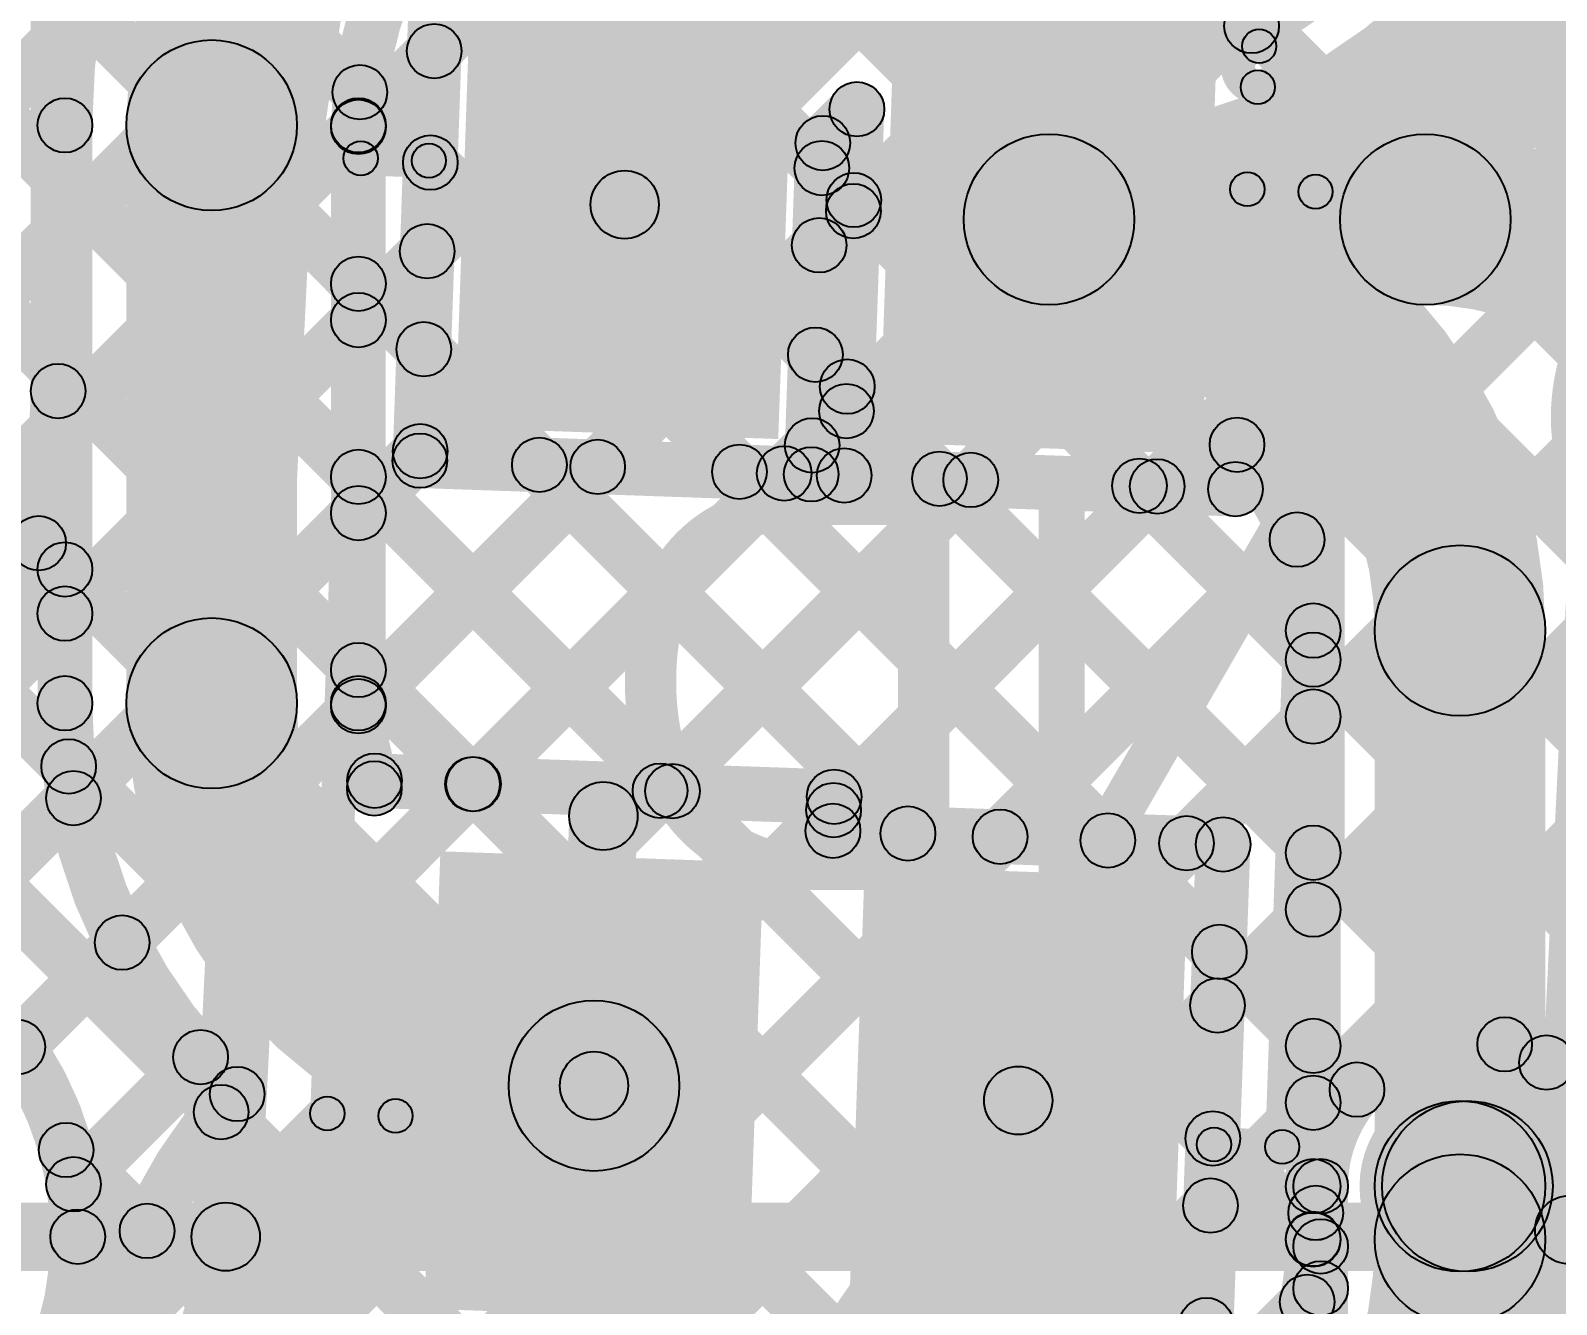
# Model space of a CAD drawing. Header units: millimetres. Extents: x -2.17 to 2.17, y -2.17 to 2.17.
# Drawn here: x -1.5325 to -1.3089, y -0.0099 to 0.1767 of the extents above; entities that cross this region are included whole.
import ezdxf

# ---------------------------------------------------------------- set-up
doc = ezdxf.new("R2010")
doc.units = ezdxf.units.MM
doc.header["$MEASUREMENT"] = 0
for name, color, linetype in [('BottomLayer', 5, 'Continuous'), ('BottomOverlay', 54, 'Continuous'), ('BottomSolder', 6, 'Continuous'), ('Mechanical1', 6, 'Continuous'), ('Mechanical2', 216, 'Continuous'), ('TopLayer', 1, 'Continuous'), ('TopOverlay', 2, 'Continuous'), ('TopPaste', 8, 'Continuous'), ('TopSolder', 216, 'Continuous'), ('ViaHoleLayer', 16, 'Continuous')]:
    doc.layers.add(name, color=color, linetype=linetype)

# ---------------------------------------------------------------- blocks, each defined once
blk = doc.blocks.new('WS2812B_M____175')
at = {"layer": 'TopLayer'}
for points in [[(-0.09409, 0.05079), (-0.03504, 0.05079), (-0.03504, 0.01142), (-0.09409, 0.01142)], [(0.03504, 0.05079), (0.09409, 0.05079), (0.09409, 0.01142), (0.03504, 0.01142)], [(-0.09409, -0.01142), (-0.03504, -0.01142), (-0.03504, -0.05079), (-0.09409, -0.05079)], [(0.03504, -0.01142), (0.09409, -0.01142), (0.09409, -0.05079), (0.03504, -0.05079)]]:
    blk.add_hatch(color=1, dxfattribs=at).paths.add_polyline_path(points)
at = {"layer": 'TopOverlay'}
h = blk.add_hatch(color=2, dxfattribs=at)
edge = h.paths.add_edge_path()
edge.add_arc((-0.07, 0.07), 0.0025, 0, 360)
h = blk.add_hatch(color=2, dxfattribs=at)
edge = h.paths.add_edge_path()
edge.add_arc((-0.07, 0.07), 0.0025, 0, 360)
for points in [[(0.07, 0.0725), (0.07, 0.0675), (-0.07, 0.0675), (-0.07, 0.0725)], [(-0.0675, 0.06), (-0.0725, 0.06), (-0.0725, 0.07), (-0.0675, 0.07)], [(0.0725, 0.06), (0.0675, 0.06), (0.0675, 0.07), (0.0725, 0.07)], [(-0.0675, -0.07), (-0.0725, -0.07), (-0.0725, -0.06), (-0.0675, -0.06)], [(0.0725, -0.07), (0.0675, -0.07), (0.0675, -0.06), (0.0725, -0.06)], [(0.07, -0.0675), (0.07, -0.0725), (-0.07, -0.0725), (-0.07, -0.0675)]]:
    blk.add_hatch(color=2, dxfattribs=at).paths.add_polyline_path(points)
h = blk.add_hatch(color=2, dxfattribs=at)
edge = h.paths.add_edge_path()
edge.add_arc((0.07, 0.07), 0.0025, 0, 360)
h = blk.add_hatch(color=2, dxfattribs=at)
edge = h.paths.add_edge_path()
edge.add_arc((0.07, 0.07), 0.0025, 0, 360)
h = blk.add_hatch(color=2, dxfattribs=at)
edge = h.paths.add_edge_path()
edge.add_arc((-0.091, 0.061), 0.0025, 0, 360)
h = blk.add_hatch(color=2, dxfattribs=at)
edge = h.paths.add_edge_path()
edge.add_arc((-0.085, 0.061), 0.0025, 0, 360)
h = blk.add_hatch(color=2, dxfattribs=at)
edge = h.paths.add_edge_path()
edge.add_arc((-0.07, 0.06), 0.0025, 0, 360)
h = blk.add_hatch(color=2, dxfattribs=at)
edge = h.paths.add_edge_path()
edge.add_arc((0.07, 0.06), 0.0025, 0, 360)
h = blk.add_hatch(color=2, dxfattribs=at)
edge = h.paths.add_edge_path()
edge.add_arc((-0.07, -0.06), 0.0025, 0, 360)
h = blk.add_hatch(color=2, dxfattribs=at)
edge = h.paths.add_edge_path()
edge.add_arc((0.07, -0.06), 0.0025, 0, 360)
h = blk.add_hatch(color=2, dxfattribs=at)
edge = h.paths.add_edge_path()
edge.add_arc((-0.07, -0.07), 0.0025, 0, 360)
h = blk.add_hatch(color=2, dxfattribs=at)
edge = h.paths.add_edge_path()
edge.add_arc((-0.07, -0.07), 0.0025, 0, 360)
h = blk.add_hatch(color=2, dxfattribs=at)
edge = h.paths.add_edge_path()
edge.add_arc((0.07, -0.07), 0.0025, 0, 360)
h = blk.add_hatch(color=2, dxfattribs=at)
edge = h.paths.add_edge_path()
edge.add_arc((0.07, -0.07), 0.0025, 0, 360)
at = {"layer": 'TopPaste'}
for points in [[(-0.09409, 0.05079), (-0.03504, 0.05079), (-0.03504, 0.01142), (-0.09409, 0.01142)], [(0.03504, 0.05079), (0.09409, 0.05079), (0.09409, 0.01142), (0.03504, 0.01142)], [(-0.09409, -0.01142), (-0.03504, -0.01142), (-0.03504, -0.05079), (-0.09409, -0.05079)], [(0.03504, -0.01142), (0.09409, -0.01142), (0.09409, -0.05079), (0.03504, -0.05079)]]:
    blk.add_hatch(color=8, dxfattribs=at).paths.add_polyline_path(points)
at = {"layer": 'TopSolder'}
for points in [[(-0.09809, 0.05479), (-0.03104, 0.05479), (-0.03104, 0.00742), (-0.09809, 0.00742)], [(0.03104, 0.05479), (0.09809, 0.05479), (0.09809, 0.00742), (0.03104, 0.00742)], [(-0.09809, -0.00742), (-0.03104, -0.00742), (-0.03104, -0.05479), (-0.09809, -0.05479)], [(0.03104, -0.00742), (0.09809, -0.00742), (0.09809, -0.05479), (0.03104, -0.05479)]]:
    blk.add_hatch(color=216, dxfattribs=at).paths.add_polyline_path(points)
at = {"layer": 'TopOverlay', "const_width": 0.005}
blk.add_lwpolyline([(-0.085, 0.061, 1), (-0.091, 0.061, 1)], format="xyb", close=True, dxfattribs=at)
at = {"layer": 'TopOverlay'}
for centre in [(-0.07, 0.07), (-0.07, 0.07), (0.07, 0.07), (0.07, 0.07), (-0.091, 0.061), (-0.085, 0.061), (-0.07, 0.06), (0.07, 0.06), (-0.07, -0.06), (0.07, -0.06), (-0.07, -0.07), (-0.07, -0.07), (0.07, -0.07), (0.07, -0.07)]:
    blk.add_circle(centre, 0.0025, dxfattribs=at)

msp = doc.modelspace()

# ---------------------------------------------------------------- hatches: boundary and pattern name
at = {"layer": 'BottomLayer'}
for points in [[(-1.7673, -0.06933), (-1.77295, -0.06367), (-1.45456, 0.25472), (-1.44891, 0.24906)], [(-1.73901, -0.06933), (-1.74467, -0.06367), (-1.42628, 0.25472), (-1.42062, 0.24906)], [(-1.74106, 0.24906), (-1.7354, 0.25472), (-1.41701, -0.06367), (-1.42267, -0.06933)], [(-1.71073, -0.06933), (-1.71638, -0.06367), (-1.398, 0.25472), (-1.39234, 0.24906)], [(-1.71278, 0.24906), (-1.70712, 0.25472), (-1.38873, -0.06367), (-1.39439, -0.06933)], [(-1.68449, 0.24906), (-1.67883, 0.25472), (-1.36403, -0.06009), (-1.36969, -0.06574)], [(-1.65621, 0.24906), (-1.65055, 0.25472), (-1.34842, -0.04741), (-1.35408, -0.05307)], [(-1.62792, 0.24906), (-1.62227, 0.25472), (-1.34078, -0.02677), (-1.34644, -0.03242)], [(-1.59964, 0.24906), (-1.59398, 0.25472), (-1.34067, 0.00141), (-1.34633, -0.00425)], [(-1.5677, 0.04542), (-1.57336, 0.05107), (-1.36971, 0.25472), (-1.36405, 0.24906)], [(-1.57135, 0.24906), (-1.5657, 0.25472), (-1.33535, 0.02437), (-1.34101, 0.01872)], [(-1.54622, 0.03861), (-1.55188, 0.04427), (-1.34143, 0.25472), (-1.33577, 0.24906)], [(-1.54102, -0.06933), (-1.54668, -0.06367), (-1.22829, 0.25472), (-1.22263, 0.24906)], [(-1.54307, 0.24906), (-1.53741, 0.25472), (-1.31371, 0.03101), (-1.31936, 0.02536)], [(-1.53581, -0.03583), (-1.54147, -0.03018), (-1.25657, 0.25472), (-1.25092, 0.24906)], [(-1.53158, 0.02496), (-1.53724, 0.03062), (-1.31314, 0.25472), (-1.30749, 0.24906)], [(-1.52341, 0.00485), (-1.52907, 0.0105), (-1.28486, 0.25472), (-1.2792, 0.24906)], [(-1.51479, 0.24906), (-1.50913, 0.25472), (-1.23746, -0.01695), (-1.24311, -0.02261)], [(-1.4865, 0.24906), (-1.48084, 0.25472), (-1.21056, -0.01556), (-1.21622, -0.02122)], [(-1.45822, 0.24906), (-1.45256, 0.25472), (-1.25917, 0.06133), (-1.26483, 0.05567)], [(-1.42993, 0.24906), (-1.42428, 0.25472), (-1.25917, 0.08961), (-1.26483, 0.08396)], [(-1.40165, 0.24906), (-1.39599, 0.25472), (-1.24633, 0.10506), (-1.25199, 0.0994)], [(-1.51274, -0.06933), (-1.51839, -0.06367), (-1.25037, 0.20436), (-1.24471, 0.1987)], [(-1.48445, -0.06933), (-1.49011, -0.06367), (-1.25221, 0.17423), (-1.24655, 0.16858)], [(-1.45617, -0.06933), (-1.46183, -0.06367), (-1.24233, 0.15583), (-1.23667, 0.15017)], [(-1.42788, -0.06933), (-1.43354, -0.06367), (-1.24233, 0.12754), (-1.23667, 0.12188)], [(-1.30759, 0.02268), (-1.31325, 0.02833), (-1.26483, 0.07676), (-1.25917, 0.0711)], [(-1.53016, 0.00987), (-1.5245, 0.01553), (-1.4453, -0.06367), (-1.45096, -0.06933)], [(-1.3395, -0.02661), (-1.3475, -0.02661), (-1.3475, 0.00739), (-1.3395, 0.00739)], [(-1.3095, -0.02661), (-1.3345, -0.02661), (-1.3345, 0.00739), (-1.3095, 0.00739)], [(-1.3996, -0.06933), (-1.40526, -0.06367), (-1.34633, -0.00474), (-1.34067, -0.0104)]]:
    msp.add_hatch(color=5, dxfattribs=at).paths.add_polyline_path(points)
h = msp.add_hatch(color=5, dxfattribs=at)
edge = h.paths.add_edge_path()
edge.add_arc((-1.53441, 0.02779), 0.004, 0, 360)
h = msp.add_hatch(color=5, dxfattribs=at)
edge = h.paths.add_edge_path()
edge.add_arc((-1.31654, 0.02818), 0.004, 0, 360)
h = msp.add_hatch(color=5, dxfattribs=at)
edge = h.paths.add_edge_path()
edge.add_arc((-1.31042, 0.02551), 0.004, 0, 360)
h = msp.add_hatch(color=5, dxfattribs=at)
edge = h.paths.add_edge_path()
edge.add_arc((-1.33818, 0.02155), 0.004, 0, 360)
h = msp.add_hatch(color=5, dxfattribs=at)
edge = h.paths.add_edge_path()
edge.add_arc((-1.322, 0.00739), 0.0125, 0, 360)
h = msp.add_hatch(color=5, dxfattribs=at)
edge = h.paths.add_edge_path()
edge.add_arc((-1.322, 0.00739), 0.01181, 0, 360)
h = msp.add_hatch(color=5, dxfattribs=at)
edge = h.paths.add_edge_path()
edge.add_arc((-1.52733, 0.0127), 0.004, 0, 360)
h = msp.add_hatch(color=5, dxfattribs=at)
edge = h.paths.add_edge_path()
edge.add_arc((-1.52624, 0.00768), 0.004, 0, 360)
h = msp.add_hatch(color=5, dxfattribs=at)
edge = h.paths.add_edge_path()
edge.add_arc((-1.3435, 0.00739), 0.004, 0, 360)
h = msp.add_hatch(color=5, dxfattribs=at)
edge = h.paths.add_edge_path()
edge.add_arc((-1.3435, 0.00739), 0.004, 0, 360)
h = msp.add_hatch(color=5, dxfattribs=at)
edge = h.paths.add_edge_path()
edge.add_arc((-1.52563, 0), 0.004, 0, 360)
h = msp.add_hatch(color=5, dxfattribs=at)
edge = h.paths.add_edge_path()
edge.add_arc((-1.3435, -0.00142), 0.004, 0, 360)
h = msp.add_hatch(color=5, dxfattribs=at)
edge = h.paths.add_edge_path()
edge.add_arc((-1.3435, -0.00757), 0.004, 0, 360)
at = {"layer": 'BottomSolder'}
h = msp.add_hatch(color=6, dxfattribs=at)
edge = h.paths.add_edge_path()
edge.add_arc((-1.322, 0.00739), 0.01581, 0, 360)
at = {"layer": 'Mechanical1'}
msp.add_hatch(color=6, dxfattribs=at).paths.add_polyline_path([(-2.164, -0.005), (-2.164, 0.005), (0, 0.005), (0, -0.005)])
at = {"layer": 'Mechanical2'}
h = msp.add_hatch(color=216, dxfattribs=at)
edge = h.paths.add_edge_path()
edge.add_arc((-1.50394, 0), 0.005, 0, 360)
h = msp.add_hatch(color=216, dxfattribs=at)
edge = h.paths.add_edge_path()
edge.add_arc((-1.30709, 0.001), 0.005, 0, 360)
at = {"layer": 'TopLayer'}
for points in [[(-1.5245, 0.12387), (-1.5325, 0.12387), (-1.5325, 0.24239), (-1.5245, 0.24239)], [(-1.44196, 0.14762), (-1.44899, 0.15473), (-1.37431, 0.22863), (-1.36727, 0.22152)], [(-1.47149, 0.11353), (-1.47949, 0.11381), (-1.4768, 0.19082), (-1.4688, 0.19054)], [(-1.48167, 0.15973), (-1.48733, 0.16538), (-1.47622, 0.17649), (-1.47057, 0.17083)], [(-1.4871, 0.16481), (-1.48145, 0.17047), (-1.47114, 0.16016), (-1.47679, 0.1545)], [(-1.41365, 0.15735), (-1.41927, 0.16303), (-1.41426, 0.16799), (-1.40864, 0.1623)], [(-1.40932, 0.11136), (-1.41732, 0.11164), (-1.41545, 0.16529), (-1.40745, 0.16501)], [(-1.5235, 0.07813), (-1.5315, 0.07813), (-1.5315, 0.16279), (-1.5235, 0.16279)], [(-1.4935, 0.07813), (-1.5185, 0.07813), (-1.5185, 0.16279), (-1.4935, 0.16279)], [(-1.4805, 0.07813), (-1.4885, 0.07813), (-1.4885, 0.16279), (-1.4805, 0.16279)], [(-1.38331, 0.1365), (-1.38331, 0.1615), (-1.32817, 0.1615), (-1.32817, 0.1365)], [(-1.41416, 0.11153), (-1.42215, 0.11181), (-1.42046, 0.16033), (-1.41246, 0.16005)], [(-1.41942, 0.15369), (-1.41376, 0.15935), (-1.40908, 0.15467), (-1.41474, 0.14902)], [(-1.41415, 0.14239), (-1.41981, 0.14805), (-1.4148, 0.15306), (-1.40914, 0.14741)], [(-1.48167, 0.13144), (-1.48733, 0.1371), (-1.47725, 0.14718), (-1.47159, 0.14153)], [(-1.48733, 0.13675), (-1.48167, 0.14241), (-1.47209, 0.13283), (-1.47775, 0.12717)], [(-1.42037, 0.12636), (-1.41471, 0.13202), (-1.41004, 0.12734), (-1.4157, 0.12169)], [(-1.41518, 0.11309), (-1.42083, 0.11874), (-1.41582, 0.12375), (-1.41016, 0.1181)], [(-1.41928, 0.10898), (-1.42494, 0.11463), (-1.42083, 0.11874), (-1.41518, 0.11309)], [(-1.48167, 0.10316), (-1.48733, 0.10882), (-1.47827, 0.11788), (-1.47261, 0.11222)], [(-1.47563, 0.10967), (-1.47535, 0.11767), (-1.41801, 0.11567), (-1.41829, 0.10767)], [(-1.48167, 0.07488), (-1.48733, 0.08053), (-1.45227, 0.11559), (-1.44661, 0.10993)], [(-1.48733, 0.10847), (-1.48167, 0.11412), (-1.43565, 0.0681), (-1.4413, 0.06244)], [(-1.4648, 0.06346), (-1.47046, 0.06912), (-1.42494, 0.11463), (-1.41928, 0.10898)], [(-1.46081, 0.11023), (-1.45515, 0.11589), (-1.40116, 0.06189), (-1.40681, 0.05623)], [(-1.4315, 0.10921), (-1.42584, 0.11486), (-1.37185, 0.06087), (-1.3775, 0.05521)], [(-1.41346, 0.1075), (-1.41318, 0.1155), (-1.35585, 0.11349), (-1.35613, 0.1055)], [(-1.35199, 0.10936), (-1.35998, 0.10964), (-1.35976, 0.11613), (-1.35176, 0.11585)], [(-1.43747, 0.06251), (-1.44313, 0.06816), (-1.39761, 0.11368), (-1.39195, 0.10802)], [(-1.41204, 0.05965), (-1.4177, 0.06531), (-1.37028, 0.11273), (-1.36462, 0.10707)], [(-1.40219, 0.10818), (-1.39654, 0.11384), (-1.34176, 0.05907), (-1.34742, 0.05341)], [(-1.37288, 0.10716), (-1.36723, 0.11282), (-1.34176, 0.08735), (-1.34742, 0.08169)], [(-1.53418, 0.09875), (-1.52852, 0.10441), (-1.52467, 0.10055), (-1.53033, 0.0949)], [(-1.38765, 0.05576), (-1.3933, 0.06142), (-1.34978, 0.10494), (-1.34413, 0.09928)], [(-1.53937, 0.07375), (-1.54503, 0.0794), (-1.53033, 0.0941), (-1.52467, 0.08844)], [(-1.34059, 0.00739), (-1.34859, 0.00739), (-1.34859, 0.08878), (-1.34059, 0.08878)], [(-1.31059, 0.00739), (-1.33559, 0.00739), (-1.33559, 0.08878), (-1.31059, 0.08878)], [(-1.48733, 0.08018), (-1.48167, 0.08584), (-1.46495, 0.06912), (-1.47061, 0.06347)], [(-1.54222, 0.07851), (-1.53656, 0.08416), (-1.52412, 0.07172), (-1.52978, 0.06606)], [(-1.36032, 0.05481), (-1.36597, 0.06047), (-1.34742, 0.07902), (-1.34176, 0.07336)], [(-1.48227, 0.0628), (-1.48199, 0.07079), (-1.41466, 0.06844), (-1.41494, 0.06045)], [(-1.55395, 0.06195), (-1.54829, 0.06761), (-1.50178, 0.02109), (-1.50743, 0.01544)], [(-1.54622, 0.03861), (-1.55188, 0.04427), (-1.52907, 0.06707), (-1.52342, 0.06141)], [(-1.41098, 0.05931), (-1.41897, 0.05959), (-1.4188, 0.06458), (-1.4108, 0.0643)], [(-1.41511, 0.05545), (-1.41484, 0.06344), (-1.35766, 0.06145), (-1.35794, 0.05345)], [(-1.44499, 0.02194), (-1.45498, 0.02229), (-1.4536, 0.0618), (-1.44361, 0.06145)], [(-1.3565, -0.0197), (-1.36449, -0.01942), (-1.3618, 0.05759), (-1.35381, 0.05731)], [(-1.3558, 0.03104), (-1.36146, 0.0367), (-1.34742, 0.05074), (-1.34176, 0.04508)], [(-1.53158, 0.02496), (-1.53724, 0.03062), (-1.52195, 0.04591), (-1.51629, 0.04025)], [(-1.36118, 0.03889), (-1.35553, 0.04455), (-1.34176, 0.03078), (-1.34742, 0.02513)], [(-1.52341, 0.00485), (-1.52907, 0.0105), (-1.51045, 0.02913), (-1.50479, 0.02347)], [(-1.44956, -0.07849), (-1.4578, -0.07281), (-1.39193, 0.02278), (-1.3837, 0.01711)], [(-1.35682, 0.00173), (-1.36248, 0.00739), (-1.34742, 0.02245), (-1.34176, 0.01679)], [(-1.44637, -0.01756), (-1.45636, -0.01721), (-1.45498, 0.02229), (-1.44499, 0.02194)], [(-1.36214, 0.01156), (-1.35648, 0.01722), (-1.34176, 0.0025), (-1.34742, -0.00316)], [(-1.53016, 0.00987), (-1.5245, 0.01553), (-1.51264, 0.00367), (-1.5183, -0.00198)], [(-1.36415, -0.03388), (-1.36981, -0.02822), (-1.34831, -0.00672), (-1.34265, -0.01238)]]:
    msp.add_hatch(color=1, dxfattribs=at).paths.add_polyline_path(points)
h = msp.add_hatch(color=1, dxfattribs=at)
edge = h.paths.add_edge_path()
edge.add_arc((-1.35362, 0.17735), 0.004, 0, 360)
h = msp.add_hatch(color=1, dxfattribs=at)
edge = h.paths.add_edge_path()
edge.add_arc((-1.35362, 0.17735), 0.004, 0, 360)
h = msp.add_hatch(color=1, dxfattribs=at)
edge = h.paths.add_edge_path()
edge.add_arc((-1.47339, 0.17366), 0.004, 0, 360)
h = msp.add_hatch(color=1, dxfattribs=at)
edge = h.paths.add_edge_path()
edge.add_arc((-1.506, 0.16279), 0.0125, 0, 360)
h = msp.add_hatch(color=1, dxfattribs=at)
edge = h.paths.add_edge_path()
edge.add_arc((-1.506, 0.16279), 0.0125, 0, 360)
h = msp.add_hatch(color=1, dxfattribs=at)
edge = h.paths.add_edge_path()
edge.add_arc((-1.48428, 0.16764), 0.004, 0, 360)
h = msp.add_hatch(color=1, dxfattribs=at)
edge = h.paths.add_edge_path()
edge.add_arc((-1.41145, 0.16515), 0.004, 0, 360)
h = msp.add_hatch(color=1, dxfattribs=at)
edge = h.paths.add_edge_path()
edge.add_arc((-1.41145, 0.16515), 0.004, 0, 360)
h = msp.add_hatch(color=1, dxfattribs=at)
edge = h.paths.add_edge_path()
edge.add_arc((-1.5275, 0.16279), 0.004, 0, 360)
h = msp.add_hatch(color=1, dxfattribs=at)
edge = h.paths.add_edge_path()
edge.add_arc((-1.5275, 0.16279), 0.004, 0, 360)
h = msp.add_hatch(color=1, dxfattribs=at)
edge = h.paths.add_edge_path()
edge.add_arc((-1.4845, 0.16279), 0.004, 0, 360)
h = msp.add_hatch(color=1, dxfattribs=at)
edge = h.paths.add_edge_path()
edge.add_arc((-1.4845, 0.16279), 0.004, 0, 360)
h = msp.add_hatch(color=1, dxfattribs=at)
edge = h.paths.add_edge_path()
edge.add_arc((-1.4845, 0.16256), 0.004, 0, 360)
h = msp.add_hatch(color=1, dxfattribs=at)
edge = h.paths.add_edge_path()
edge.add_arc((-1.41646, 0.16019), 0.004, 0, 360)
h = msp.add_hatch(color=1, dxfattribs=at)
edge = h.paths.add_edge_path()
edge.add_arc((-1.41646, 0.16019), 0.004, 0, 360)
h = msp.add_hatch(color=1, dxfattribs=at)
edge = h.paths.add_edge_path()
edge.add_arc((-1.47396, 0.15733), 0.004, 0, 360)
h = msp.add_hatch(color=1, dxfattribs=at)
edge = h.paths.add_edge_path()
edge.add_arc((-1.38331, 0.149), 0.0125, 0, 360)
h = msp.add_hatch(color=1, dxfattribs=at)
edge = h.paths.add_edge_path()
edge.add_arc((-1.38331, 0.149), 0.0125, 0, 360)
h = msp.add_hatch(color=1, dxfattribs=at)
edge = h.paths.add_edge_path()
edge.add_arc((-1.38331, 0.149), 0.0125, 0, 360)
h = msp.add_hatch(color=1, dxfattribs=at)
edge = h.paths.add_edge_path()
edge.add_arc((-1.32817, 0.149), 0.0125, 0, 360)
h = msp.add_hatch(color=1, dxfattribs=at)
edge = h.paths.add_edge_path()
edge.add_arc((-1.32817, 0.149), 0.0125, 0, 360)
h = msp.add_hatch(color=1, dxfattribs=at)
edge = h.paths.add_edge_path()
edge.add_arc((-1.41659, 0.15652), 0.004, 0, 360)
h = msp.add_hatch(color=1, dxfattribs=at)
edge = h.paths.add_edge_path()
edge.add_arc((-1.44548, 0.15117), 0.005, 0, 360)
h = msp.add_hatch(color=1, dxfattribs=at)
edge = h.paths.add_edge_path()
edge.add_arc((-1.41191, 0.15185), 0.004, 0, 360)
h = msp.add_hatch(color=1, dxfattribs=at)
edge = h.paths.add_edge_path()
edge.add_arc((-1.41197, 0.15023), 0.004, 0, 360)
h = msp.add_hatch(color=1, dxfattribs=at)
edge = h.paths.add_edge_path()
edge.add_arc((-1.47442, 0.14435), 0.004, 0, 360)
h = msp.add_hatch(color=1, dxfattribs=at)
edge = h.paths.add_edge_path()
edge.add_arc((-1.41698, 0.14522), 0.004, 0, 360)
h = msp.add_hatch(color=1, dxfattribs=at)
edge = h.paths.add_edge_path()
edge.add_arc((-1.4845, 0.13958), 0.004, 0, 360)
h = msp.add_hatch(color=1, dxfattribs=at)
edge = h.paths.add_edge_path()
edge.add_arc((-1.4845, 0.13427), 0.004, 0, 360)
h = msp.add_hatch(color=1, dxfattribs=at)
edge = h.paths.add_edge_path()
edge.add_arc((-1.47492, 0.13), 0.004, 0, 360)
h = msp.add_hatch(color=1, dxfattribs=at)
edge = h.paths.add_edge_path()
edge.add_arc((-1.41754, 0.12919), 0.004, 0, 360)
h = msp.add_hatch(color=1, dxfattribs=at)
edge = h.paths.add_edge_path()
edge.add_arc((-1.5285, 0.12387), 0.004, 0, 360)
h = msp.add_hatch(color=1, dxfattribs=at)
edge = h.paths.add_edge_path()
edge.add_arc((-1.5285, 0.12387), 0.004, 0, 360)
h = msp.add_hatch(color=1, dxfattribs=at)
edge = h.paths.add_edge_path()
edge.add_arc((-1.41287, 0.12452), 0.004, 0, 360)
h = msp.add_hatch(color=1, dxfattribs=at)
edge = h.paths.add_edge_path()
edge.add_arc((-1.41299, 0.12093), 0.004, 0, 360)
h = msp.add_hatch(color=1, dxfattribs=at)
edge = h.paths.add_edge_path()
edge.add_arc((-1.47544, 0.11505), 0.004, 0, 360)
h = msp.add_hatch(color=1, dxfattribs=at)
edge = h.paths.add_edge_path()
edge.add_arc((-1.41801, 0.11591), 0.004, 0, 360)
h = msp.add_hatch(color=1, dxfattribs=at)
edge = h.paths.add_edge_path()
edge.add_arc((-1.41801, 0.11591), 0.004, 0, 360)
h = msp.add_hatch(color=1, dxfattribs=at)
edge = h.paths.add_edge_path()
edge.add_arc((-1.35576, 0.11599), 0.004, 0, 360)
h = msp.add_hatch(color=1, dxfattribs=at)
edge = h.paths.add_edge_path()
edge.add_arc((-1.35576, 0.11599), 0.004, 0, 360)
h = msp.add_hatch(color=1, dxfattribs=at)
edge = h.paths.add_edge_path()
edge.add_arc((-1.47549, 0.11367), 0.004, 0, 360)
h = msp.add_hatch(color=1, dxfattribs=at)
edge = h.paths.add_edge_path()
edge.add_arc((-1.47549, 0.11367), 0.004, 0, 360)
h = msp.add_hatch(color=1, dxfattribs=at)
edge = h.paths.add_edge_path()
edge.add_arc((-1.45798, 0.11306), 0.004, 0, 360)
h = msp.add_hatch(color=1, dxfattribs=at)
edge = h.paths.add_edge_path()
edge.add_arc((-1.44944, 0.11276), 0.004, 0, 360)
h = msp.add_hatch(color=1, dxfattribs=at)
edge = h.paths.add_edge_path()
edge.add_arc((-1.4845, 0.1113), 0.004, 0, 360)
h = msp.add_hatch(color=1, dxfattribs=at)
edge = h.paths.add_edge_path()
edge.add_arc((-1.42867, 0.11204), 0.004, 0, 360)
h = msp.add_hatch(color=1, dxfattribs=at)
edge = h.paths.add_edge_path()
edge.add_arc((-1.42211, 0.11181), 0.004, 0, 360)
h = msp.add_hatch(color=1, dxfattribs=at)
edge = h.paths.add_edge_path()
edge.add_arc((-1.42211, 0.11181), 0.004, 0, 360)
h = msp.add_hatch(color=1, dxfattribs=at)
edge = h.paths.add_edge_path()
edge.add_arc((-1.41815, 0.11167), 0.004, 0, 360)
h = msp.add_hatch(color=1, dxfattribs=at)
edge = h.paths.add_edge_path()
edge.add_arc((-1.41815, 0.11167), 0.004, 0, 360)
h = msp.add_hatch(color=1, dxfattribs=at)
edge = h.paths.add_edge_path()
edge.add_arc((-1.41332, 0.1115), 0.004, 0, 360)
h = msp.add_hatch(color=1, dxfattribs=at)
edge = h.paths.add_edge_path()
edge.add_arc((-1.41332, 0.1115), 0.004, 0, 360)
h = msp.add_hatch(color=1, dxfattribs=at)
edge = h.paths.add_edge_path()
edge.add_arc((-1.39936, 0.11101), 0.004, 0, 360)
h = msp.add_hatch(color=1, dxfattribs=at)
edge = h.paths.add_edge_path()
edge.add_arc((-1.39478, 0.11085), 0.004, 0, 360)
h = msp.add_hatch(color=1, dxfattribs=at)
edge = h.paths.add_edge_path()
edge.add_arc((-1.37006, 0.10999), 0.004, 0, 360)
h = msp.add_hatch(color=1, dxfattribs=at)
edge = h.paths.add_edge_path()
edge.add_arc((-1.36745, 0.1099), 0.004, 0, 360)
h = msp.add_hatch(color=1, dxfattribs=at)
edge = h.paths.add_edge_path()
edge.add_arc((-1.35599, 0.1095), 0.004, 0, 360)
h = msp.add_hatch(color=1, dxfattribs=at)
edge = h.paths.add_edge_path()
edge.add_arc((-1.35599, 0.1095), 0.004, 0, 360)
h = msp.add_hatch(color=1, dxfattribs=at)
edge = h.paths.add_edge_path()
edge.add_arc((-1.4845, 0.10599), 0.004, 0, 360)
h = msp.add_hatch(color=1, dxfattribs=at)
edge = h.paths.add_edge_path()
edge.add_arc((-1.53135, 0.10158), 0.004, 0, 360)
h = msp.add_hatch(color=1, dxfattribs=at)
edge = h.paths.add_edge_path()
edge.add_arc((-1.34696, 0.10211), 0.004, 0, 360)
h = msp.add_hatch(color=1, dxfattribs=at)
edge = h.paths.add_edge_path()
edge.add_arc((-1.5275, 0.09773), 0.004, 0, 360)
h = msp.add_hatch(color=1, dxfattribs=at)
edge = h.paths.add_edge_path()
edge.add_arc((-1.32309, 0.08878), 0.0125, 0, 360)
h = msp.add_hatch(color=1, dxfattribs=at)
edge = h.paths.add_edge_path()
edge.add_arc((-1.32309, 0.08878), 0.0125, 0, 360)
h = msp.add_hatch(color=1, dxfattribs=at)
edge = h.paths.add_edge_path()
edge.add_arc((-1.5275, 0.09127), 0.004, 0, 360)
h = msp.add_hatch(color=1, dxfattribs=at)
edge = h.paths.add_edge_path()
edge.add_arc((-1.34459, 0.08878), 0.004, 0, 360)
h = msp.add_hatch(color=1, dxfattribs=at)
edge = h.paths.add_edge_path()
edge.add_arc((-1.34459, 0.08878), 0.004, 0, 360)
h = msp.add_hatch(color=1, dxfattribs=at)
edge = h.paths.add_edge_path()
edge.add_arc((-1.506, 0.07813), 0.0125, 0, 360)
h = msp.add_hatch(color=1, dxfattribs=at)
edge = h.paths.add_edge_path()
edge.add_arc((-1.506, 0.07813), 0.0125, 0, 360)
h = msp.add_hatch(color=1, dxfattribs=at)
edge = h.paths.add_edge_path()
edge.add_arc((-1.34459, 0.08452), 0.004, 0, 360)
h = msp.add_hatch(color=1, dxfattribs=at)
edge = h.paths.add_edge_path()
edge.add_arc((-1.4845, 0.08301), 0.004, 0, 360)
h = msp.add_hatch(color=1, dxfattribs=at)
edge = h.paths.add_edge_path()
edge.add_arc((-1.5275, 0.07813), 0.004, 0, 360)
h = msp.add_hatch(color=1, dxfattribs=at)
edge = h.paths.add_edge_path()
edge.add_arc((-1.5275, 0.07813), 0.004, 0, 360)
h = msp.add_hatch(color=1, dxfattribs=at)
edge = h.paths.add_edge_path()
edge.add_arc((-1.4845, 0.07813), 0.004, 0, 360)
h = msp.add_hatch(color=1, dxfattribs=at)
edge = h.paths.add_edge_path()
edge.add_arc((-1.4845, 0.07813), 0.004, 0, 360)
h = msp.add_hatch(color=1, dxfattribs=at)
edge = h.paths.add_edge_path()
edge.add_arc((-1.4845, 0.07771), 0.004, 0, 360)
h = msp.add_hatch(color=1, dxfattribs=at)
edge = h.paths.add_edge_path()
edge.add_arc((-1.34459, 0.07619), 0.004, 0, 360)
h = msp.add_hatch(color=1, dxfattribs=at)
edge = h.paths.add_edge_path()
edge.add_arc((-1.52695, 0.06889), 0.004, 0, 360)
h = msp.add_hatch(color=1, dxfattribs=at)
edge = h.paths.add_edge_path()
edge.add_arc((-1.48217, 0.06567), 0.004, 0, 360)
h = msp.add_hatch(color=1, dxfattribs=at)
edge = h.paths.add_edge_path()
edge.add_arc((-1.48213, 0.06679), 0.004, 0, 360)
h = msp.add_hatch(color=1, dxfattribs=at)
edge = h.paths.add_edge_path()
edge.add_arc((-1.46778, 0.06629), 0.004, 0, 360)
h = msp.add_hatch(color=1, dxfattribs=at)
edge = h.paths.add_edge_path()
edge.add_arc((-1.46763, 0.06629), 0.004, 0, 360)
h = msp.add_hatch(color=1, dxfattribs=at)
edge = h.paths.add_edge_path()
edge.add_arc((-1.4403, 0.06533), 0.004, 0, 360)
h = msp.add_hatch(color=1, dxfattribs=at)
edge = h.paths.add_edge_path()
edge.add_arc((-1.52625, 0.06424), 0.004, 0, 360)
h = msp.add_hatch(color=1, dxfattribs=at)
edge = h.paths.add_edge_path()
edge.add_arc((-1.43848, 0.06527), 0.004, 0, 360)
h = msp.add_hatch(color=1, dxfattribs=at)
edge = h.paths.add_edge_path()
edge.add_arc((-1.4148, 0.06444), 0.004, 0, 360)
h = msp.add_hatch(color=1, dxfattribs=at)
edge = h.paths.add_edge_path()
edge.add_arc((-1.4148, 0.06444), 0.004, 0, 360)
h = msp.add_hatch(color=1, dxfattribs=at)
edge = h.paths.add_edge_path()
edge.add_arc((-1.4486, 0.06162), 0.005, 0, 360)
h = msp.add_hatch(color=1, dxfattribs=at)
edge = h.paths.add_edge_path()
edge.add_arc((-1.41487, 0.06248), 0.004, 0, 360)
h = msp.add_hatch(color=1, dxfattribs=at)
edge = h.paths.add_edge_path()
edge.add_arc((-1.41497, 0.05945), 0.004, 0, 360)
h = msp.add_hatch(color=1, dxfattribs=at)
edge = h.paths.add_edge_path()
edge.add_arc((-1.41497, 0.05945), 0.004, 0, 360)
h = msp.add_hatch(color=1, dxfattribs=at)
edge = h.paths.add_edge_path()
edge.add_arc((-1.40398, 0.05906), 0.004, 0, 360)
h = msp.add_hatch(color=1, dxfattribs=at)
edge = h.paths.add_edge_path()
edge.add_arc((-1.39048, 0.05859), 0.004, 0, 360)
h = msp.add_hatch(color=1, dxfattribs=at)
edge = h.paths.add_edge_path()
edge.add_arc((-1.37468, 0.05804), 0.004, 0, 360)
h = msp.add_hatch(color=1, dxfattribs=at)
edge = h.paths.add_edge_path()
edge.add_arc((-1.36315, 0.05764), 0.004, 0, 360)
h = msp.add_hatch(color=1, dxfattribs=at)
edge = h.paths.add_edge_path()
edge.add_arc((-1.3578, 0.05745), 0.004, 0, 360)
h = msp.add_hatch(color=1, dxfattribs=at)
edge = h.paths.add_edge_path()
edge.add_arc((-1.3578, 0.05745), 0.004, 0, 360)
h = msp.add_hatch(color=1, dxfattribs=at)
edge = h.paths.add_edge_path()
edge.add_arc((-1.34459, 0.05624), 0.004, 0, 360)
h = msp.add_hatch(color=1, dxfattribs=at)
edge = h.paths.add_edge_path()
edge.add_arc((-1.34459, 0.04791), 0.004, 0, 360)
h = msp.add_hatch(color=1, dxfattribs=at)
edge = h.paths.add_edge_path()
edge.add_arc((-1.51912, 0.04308), 0.004, 0, 360)
h = msp.add_hatch(color=1, dxfattribs=at)
edge = h.paths.add_edge_path()
edge.add_arc((-1.35835, 0.04172), 0.004, 0, 360)
h = msp.add_hatch(color=1, dxfattribs=at)
edge = h.paths.add_edge_path()
edge.add_arc((-1.35863, 0.03387), 0.004, 0, 360)
h = msp.add_hatch(color=1, dxfattribs=at)
edge = h.paths.add_edge_path()
edge.add_arc((-1.44998, 0.02212), 0.0125, 0, 360)
h = msp.add_hatch(color=1, dxfattribs=at)
edge = h.paths.add_edge_path()
edge.add_arc((-1.44998, 0.02212), 0.0125, 0, 360)
h = msp.add_hatch(color=1, dxfattribs=at)
edge = h.paths.add_edge_path()
edge.add_arc((-1.53441, 0.02779), 0.004, 0, 360)
h = msp.add_hatch(color=1, dxfattribs=at)
edge = h.paths.add_edge_path()
edge.add_arc((-1.34459, 0.02795), 0.004, 0, 360)
h = msp.add_hatch(color=1, dxfattribs=at)
edge = h.paths.add_edge_path()
edge.add_arc((-1.50762, 0.0263), 0.004, 0, 360)
h = msp.add_hatch(color=1, dxfattribs=at)
edge = h.paths.add_edge_path()
edge.add_arc((-1.44998, 0.02212), 0.005, 0, 360)
h = msp.add_hatch(color=1, dxfattribs=at)
edge = h.paths.add_edge_path()
edge.add_arc((-1.44998, 0.02212), 0.005, 0, 360)
h = msp.add_hatch(color=1, dxfattribs=at)
edge = h.paths.add_edge_path()
edge.add_arc((-1.50226, 0.0209), 0.004, 0, 360)
h = msp.add_hatch(color=1, dxfattribs=at)
edge = h.paths.add_edge_path()
edge.add_arc((-1.50226, 0.0209), 0.004, 0, 360)
h = msp.add_hatch(color=1, dxfattribs=at)
edge = h.paths.add_edge_path()
edge.add_arc((-1.38782, 0.01995), 0.005, 0, 360)
h = msp.add_hatch(color=1, dxfattribs=at)
edge = h.paths.add_edge_path()
edge.add_arc((-1.34459, 0.01962), 0.004, 0, 360)
h = msp.add_hatch(color=1, dxfattribs=at)
edge = h.paths.add_edge_path()
edge.add_arc((-1.50461, 0.01826), 0.004, 0, 360)
h = msp.add_hatch(color=1, dxfattribs=at)
edge = h.paths.add_edge_path()
edge.add_arc((-1.35931, 0.01439), 0.004, 0, 360)
h = msp.add_hatch(color=1, dxfattribs=at)
edge = h.paths.add_edge_path()
edge.add_arc((-1.32309, 0.00739), 0.0125, 0, 360)
h = msp.add_hatch(color=1, dxfattribs=at)
edge = h.paths.add_edge_path()
edge.add_arc((-1.322, 0.00739), 0.01181, 0, 360)
h = msp.add_hatch(color=1, dxfattribs=at)
edge = h.paths.add_edge_path()
edge.add_arc((-1.52733, 0.0127), 0.004, 0, 360)
h = msp.add_hatch(color=1, dxfattribs=at)
edge = h.paths.add_edge_path()
edge.add_arc((-1.52624, 0.00768), 0.004, 0, 360)
h = msp.add_hatch(color=1, dxfattribs=at)
edge = h.paths.add_edge_path()
edge.add_arc((-1.34459, 0.00739), 0.004, 0, 360)
h = msp.add_hatch(color=1, dxfattribs=at)
edge = h.paths.add_edge_path()
edge.add_arc((-1.34459, 0.00739), 0.004, 0, 360)
h = msp.add_hatch(color=1, dxfattribs=at)
edge = h.paths.add_edge_path()
edge.add_arc((-1.32309, -0.00042), 0.0125, 0, 360)
h = msp.add_hatch(color=1, dxfattribs=at)
edge = h.paths.add_edge_path()
edge.add_arc((-1.35965, 0.00456), 0.004, 0, 360)
h = msp.add_hatch(color=1, dxfattribs=at)
edge = h.paths.add_edge_path()
edge.add_arc((-1.34423, 0.00349), 0.004, 0, 360)
h = msp.add_hatch(color=1, dxfattribs=at)
edge = h.paths.add_edge_path()
edge.add_arc((-1.34423, 0.00348), 0.004, 0, 360)
h = msp.add_hatch(color=1, dxfattribs=at)
edge = h.paths.add_edge_path()
edge.add_arc((-1.51547, 0.00084), 0.004, 0, 360)
h = msp.add_hatch(color=1, dxfattribs=at)
edge = h.paths.add_edge_path()
edge.add_arc((-1.52563, 0), 0.004, 0, 360)
h = msp.add_hatch(color=1, dxfattribs=at)
edge = h.paths.add_edge_path()
edge.add_arc((-1.52563, 0), 0.004, 0, 360)
h = msp.add_hatch(color=1, dxfattribs=at)
edge = h.paths.add_edge_path()
edge.add_arc((-1.34459, -0.00033), 0.004, 0, 360)
h = msp.add_hatch(color=1, dxfattribs=at)
edge = h.paths.add_edge_path()
edge.add_arc((-1.34459, -0.00042), 0.004, 0, 360)
h = msp.add_hatch(color=1, dxfattribs=at)
edge = h.paths.add_edge_path()
edge.add_arc((-1.34459, -0.00042), 0.004, 0, 360)
h = msp.add_hatch(color=1, dxfattribs=at)
edge = h.paths.add_edge_path()
edge.add_arc((-1.34548, -0.00955), 0.004, 0, 360)
h = msp.add_hatch(color=1, dxfattribs=at)
edge = h.paths.add_edge_path()
edge.add_arc((-1.36026, -0.01294), 0.004, 0, 360)
at = {"layer": 'ViaHoleLayer'}
h = msp.add_hatch(color=16, dxfattribs=at)
edge = h.paths.add_edge_path()
edge.add_arc((-1.322, 0.00739), 0.00591, 0, 360)

# ---------------------------------------------------------------- linework, layer by layer
at = {"layer": 'BottomLayer', "const_width": 0.008}
msp.add_lwpolyline([(-1.52563, 0, 1), (-1.62237, 0, 1)], format="xyb", close=True, dxfattribs=at)
msp.add_lwpolyline([(-1.3435, 0.00739, -1), (-1.3005, 0.00739)], format="xyb", dxfattribs=at)
at = {"layer": 'BottomLayer'}
for centre, radius in [((-1.53441, 0.02779), 0.004), ((-1.31654, 0.02818), 0.004), ((-1.31042, 0.02551), 0.004), ((-1.33818, 0.02155), 0.004), ((-1.322, 0.00739), 0.0125), ((-1.52733, 0.0127), 0.004), ((-1.52624, 0.00768), 0.004), ((-1.3435, 0.00739), 0.004), ((-1.3435, 0.00739), 0.004), ((-1.52563, 0), 0.004), ((-1.3435, -0.00142), 0.004), ((-1.3435, -0.00757), 0.004)]:
    msp.add_circle(centre, radius, dxfattribs=at)
at = {"layer": 'Mechanical2', "const_width": 0.01}
for points in [[(2.16535, 0.001, 1), (-2.16535, 0.001, 1)], [(2.08135, -0.01, 1), (-2.04935, -0.01, 1)], [(1.84055, 0.001, 1), (-1.84055, 0.001, 1)], [(1.6437, 0.001, 1), (-1.6437, 0.001, 1)], [(1.50394, 0, 1), (-1.50394, 0, 1)], [(1.30709, 0.001, 1), (-1.30709, 0.001, 1)]]:
    msp.add_lwpolyline(points, format="xyb", close=True, dxfattribs=at)
at = {"layer": 'Mechanical2'}
for centre in [(-1.50394, 0), (-1.30709, 0.001)]:
    msp.add_circle(centre, 0.005, dxfattribs=at)
at = {"layer": 'TopLayer'}
for points, const_width in [([(-1.294, 0.23831, -0.414214), (-1.38331, 0.149)], 0.025), ([(-1.506, 0.16279, -0.414214), (-1.43185, 0.23694)], 0.025), ([(-1.5275, 0.16279, -0.259576), (-1.48225, 0.24409)], 0.008), ([(-1.3155, 0.23831, -0.286894), (-1.35362, 0.17735)], 0.008), ([(-1.4845, 0.16279, -0.197831), (-1.46923, 0.19987)], 0.008), ([(-1.38331, 0.149, -0.414214), (-1.32309, 0.08878)], 0.025), ([(-1.32817, 0.149, -0.414214), (-1.27803, 0.09886)], 0.025), ([(-1.5285, 0.12387, -0.261732), (-1.57098, 0.04828)], 0.008), ([(-1.35576, 0.11599, -0.197285), (-1.34459, 0.08878)], 0.008), ([(-1.44998, 0.02212, -0.414214), (-1.506, 0.07813)], 0.025), ([(-1.50226, 0.0209, -0.210686), (-1.5275, 0.07813)], 0.008), ([(-1.48217, 0.06567, -0.092667), (-1.4845, 0.07813)], 0.008), ([(-1.57098, 0.04828, -0.396037), (-1.52563, 0)], 0.008), ([(-1.52563, 0, -1.455521), (-1.60992, 0.03239)], 0.008), ([(-1.5, -0.0279, -0.414214), (-1.44998, 0.02212)], 0.025), ([(-1.5215, -0.0279, -0.189983), (-1.50226, 0.0209)], 0.008), ([(-1.32309, -0.00042, -0.281867), (-1.36058, -0.06164)], 0.025), ([(-1.34423, 0.00349, -0.045686), (-1.34459, 0.00739)], 0.008), ([(-1.34459, -0.00042, -0.045686), (-1.34423, 0.00348)], 0.008), ([(-1.34459, -0.00042, -0.253584), (-1.36604, -0.03999)], 0.008), ([(-1.30159, -0.00042, -0.128847), (-1.31319, -0.04467)], 0.008)]:
    msp.add_lwpolyline(points, format="xyb", dxfattribs=dict(at, const_width=const_width))
for centre, radius in [((-1.35362, 0.17735), 0.004), ((-1.35362, 0.17735), 0.004), ((-1.47339, 0.17366), 0.004), ((-1.506, 0.16279), 0.0125), ((-1.506, 0.16279), 0.0125), ((-1.48428, 0.16764), 0.004), ((-1.41145, 0.16515), 0.004), ((-1.41145, 0.16515), 0.004), ((-1.5275, 0.16279), 0.004), ((-1.5275, 0.16279), 0.004), ((-1.4845, 0.16279), 0.004), ((-1.4845, 0.16279), 0.004), ((-1.4845, 0.16256), 0.004), ((-1.41646, 0.16019), 0.004), ((-1.41646, 0.16019), 0.004), ((-1.47396, 0.15733), 0.004), ((-1.38331, 0.149), 0.0125), ((-1.38331, 0.149), 0.0125), ((-1.38331, 0.149), 0.0125), ((-1.32817, 0.149), 0.0125), ((-1.32817, 0.149), 0.0125), ((-1.41659, 0.15652), 0.004), ((-1.44548, 0.15117), 0.005), ((-1.41191, 0.15185), 0.004), ((-1.41197, 0.15023), 0.004), ((-1.47442, 0.14435), 0.004), ((-1.41698, 0.14522), 0.004), ((-1.4845, 0.13958), 0.004), ((-1.4845, 0.13427), 0.004), ((-1.47492, 0.13), 0.004), ((-1.41754, 0.12919), 0.004), ((-1.5285, 0.12387), 0.004), ((-1.5285, 0.12387), 0.004), ((-1.41287, 0.12452), 0.004), ((-1.41299, 0.12093), 0.004), ((-1.47544, 0.11505), 0.004), ((-1.41801, 0.11591), 0.004), ((-1.41801, 0.11591), 0.004), ((-1.35576, 0.11599), 0.004), ((-1.35576, 0.11599), 0.004), ((-1.47549, 0.11367), 0.004), ((-1.47549, 0.11367), 0.004), ((-1.45798, 0.11306), 0.004), ((-1.44944, 0.11276), 0.004), ((-1.4845, 0.1113), 0.004), ((-1.42867, 0.11204), 0.004), ((-1.42211, 0.11181), 0.004), ((-1.42211, 0.11181), 0.004), ((-1.41815, 0.11167), 0.004), ((-1.41815, 0.11167), 0.004), ((-1.41332, 0.1115), 0.004), ((-1.41332, 0.1115), 0.004), ((-1.39936, 0.11101), 0.004), ((-1.39478, 0.11085), 0.004), ((-1.37006, 0.10999), 0.004), ((-1.36745, 0.1099), 0.004), ((-1.35599, 0.1095), 0.004), ((-1.35599, 0.1095), 0.004), ((-1.4845, 0.10599), 0.004), ((-1.53135, 0.10158), 0.004), ((-1.34696, 0.10211), 0.004), ((-1.5275, 0.09773), 0.004), ((-1.32309, 0.08878), 0.0125), ((-1.32309, 0.08878), 0.0125), ((-1.5275, 0.09127), 0.004), ((-1.34459, 0.08878), 0.004), ((-1.34459, 0.08878), 0.004), ((-1.506, 0.07813), 0.0125), ((-1.506, 0.07813), 0.0125), ((-1.34459, 0.08452), 0.004), ((-1.4845, 0.08301), 0.004), ((-1.5275, 0.07813), 0.004), ((-1.5275, 0.07813), 0.004), ((-1.4845, 0.07813), 0.004), ((-1.4845, 0.07813), 0.004), ((-1.4845, 0.07771), 0.004), ((-1.34459, 0.07619), 0.004), ((-1.52695, 0.06889), 0.004), ((-1.48217, 0.06567), 0.004), ((-1.48213, 0.06679), 0.004), ((-1.46778, 0.06629), 0.004), ((-1.46763, 0.06629), 0.004), ((-1.4403, 0.06533), 0.004), ((-1.52625, 0.06424), 0.004), ((-1.43848, 0.06527), 0.004), ((-1.4148, 0.06444), 0.004), ((-1.4148, 0.06444), 0.004), ((-1.4486, 0.06162), 0.005), ((-1.41487, 0.06248), 0.004), ((-1.41497, 0.05945), 0.004), ((-1.41497, 0.05945), 0.004), ((-1.40398, 0.05906), 0.004), ((-1.39048, 0.05859), 0.004), ((-1.37468, 0.05804), 0.004), ((-1.36315, 0.05764), 0.004), ((-1.3578, 0.05745), 0.004), ((-1.3578, 0.05745), 0.004), ((-1.34459, 0.05624), 0.004), ((-1.34459, 0.04791), 0.004), ((-1.51912, 0.04308), 0.004), ((-1.35835, 0.04172), 0.004), ((-1.35863, 0.03387), 0.004), ((-1.44998, 0.02212), 0.0125), ((-1.44998, 0.02212), 0.0125), ((-1.53441, 0.02779), 0.004), ((-1.34459, 0.02795), 0.004), ((-1.50762, 0.0263), 0.004), ((-1.44998, 0.02212), 0.005), ((-1.44998, 0.02212), 0.005), ((-1.50226, 0.0209), 0.004), ((-1.50226, 0.0209), 0.004), ((-1.38782, 0.01995), 0.005), ((-1.34459, 0.01962), 0.004), ((-1.50461, 0.01826), 0.004), ((-1.35931, 0.01439), 0.004), ((-1.32309, 0.00739), 0.0125), ((-1.52733, 0.0127), 0.004), ((-1.52624, 0.00768), 0.004), ((-1.34459, 0.00739), 0.004), ((-1.34459, 0.00739), 0.004), ((-1.32309, -0.00042), 0.0125), ((-1.35965, 0.00456), 0.004), ((-1.34423, 0.00349), 0.004), ((-1.34423, 0.00348), 0.004), ((-1.51547, 0.00084), 0.004), ((-1.52563, 0), 0.004), ((-1.52563, 0), 0.004), ((-1.34459, -0.00033), 0.004), ((-1.34459, -0.00042), 0.004), ((-1.34459, -0.00042), 0.004), ((-1.34548, -0.00955), 0.004), ((-1.36026, -0.01294), 0.004)]:
    msp.add_circle(centre, radius, dxfattribs=at)

# ---------------------------------------------------------------- block references
at = {"rotation": 268.0000000000001}
msp.add_blockref('WS2812B_M____175', (-1.41665, 0.08556), dxfattribs=at)

# ---------------------------------------------------------------- texts
at = {"layer": 'BottomOverlay', "text_generation_flag": 2}
msp.add_text('GND', height=0.06, rotation=360, dxfattribs=at).set_placement((-1.271, 0.05077))
at = {"layer": 'TopOverlay'}
msp.add_text('@', height=0.04, rotation=177, dxfattribs=at).set_placement((-1.259, 0.14039))

doc.saveas('drawing.dxf')
